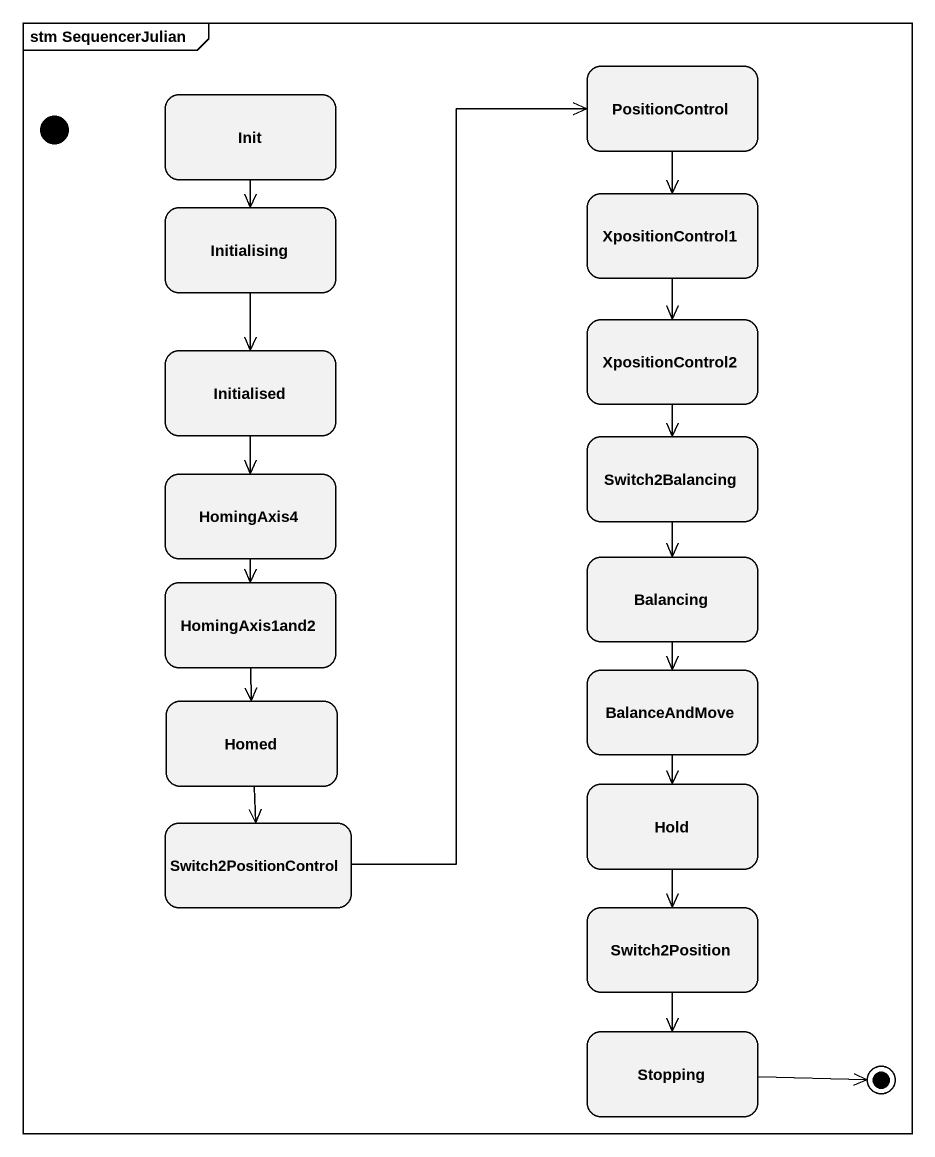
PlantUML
@startuml
mainframe stm SequencerJulian
hide empty description
state initial1 <<start>>
state Init
state PositionControl
state Initialising
state XpositionControl1
state Initialised
state XpositionControl2
state Switch2Balancing
state HomingAxis4
state Balancing
state HomingAxis1and2
state BalanceAndMove
state Homed
state Switch2PositionControl
state Hold
state Switch2Position
state Stopping
Init --> Initialising
PositionControl --> XpositionControl1
Initialising --> Initialised
XpositionControl1 --> XpositionControl2
Initialised --> HomingAxis4
XpositionControl2 --> Switch2Balancing
Switch2Balancing --> Balancing
HomingAxis4 --> HomingAxis1and2
Balancing --> BalanceAndMove
HomingAxis1and2 --> Homed
BalanceAndMove --> Hold
Homed --> Switch2PositionControl
Switch2PositionControl -up-> PositionControl
Hold --> Switch2Position
Switch2Position --> Stopping
Stopping -right-> [*]
@enduml
